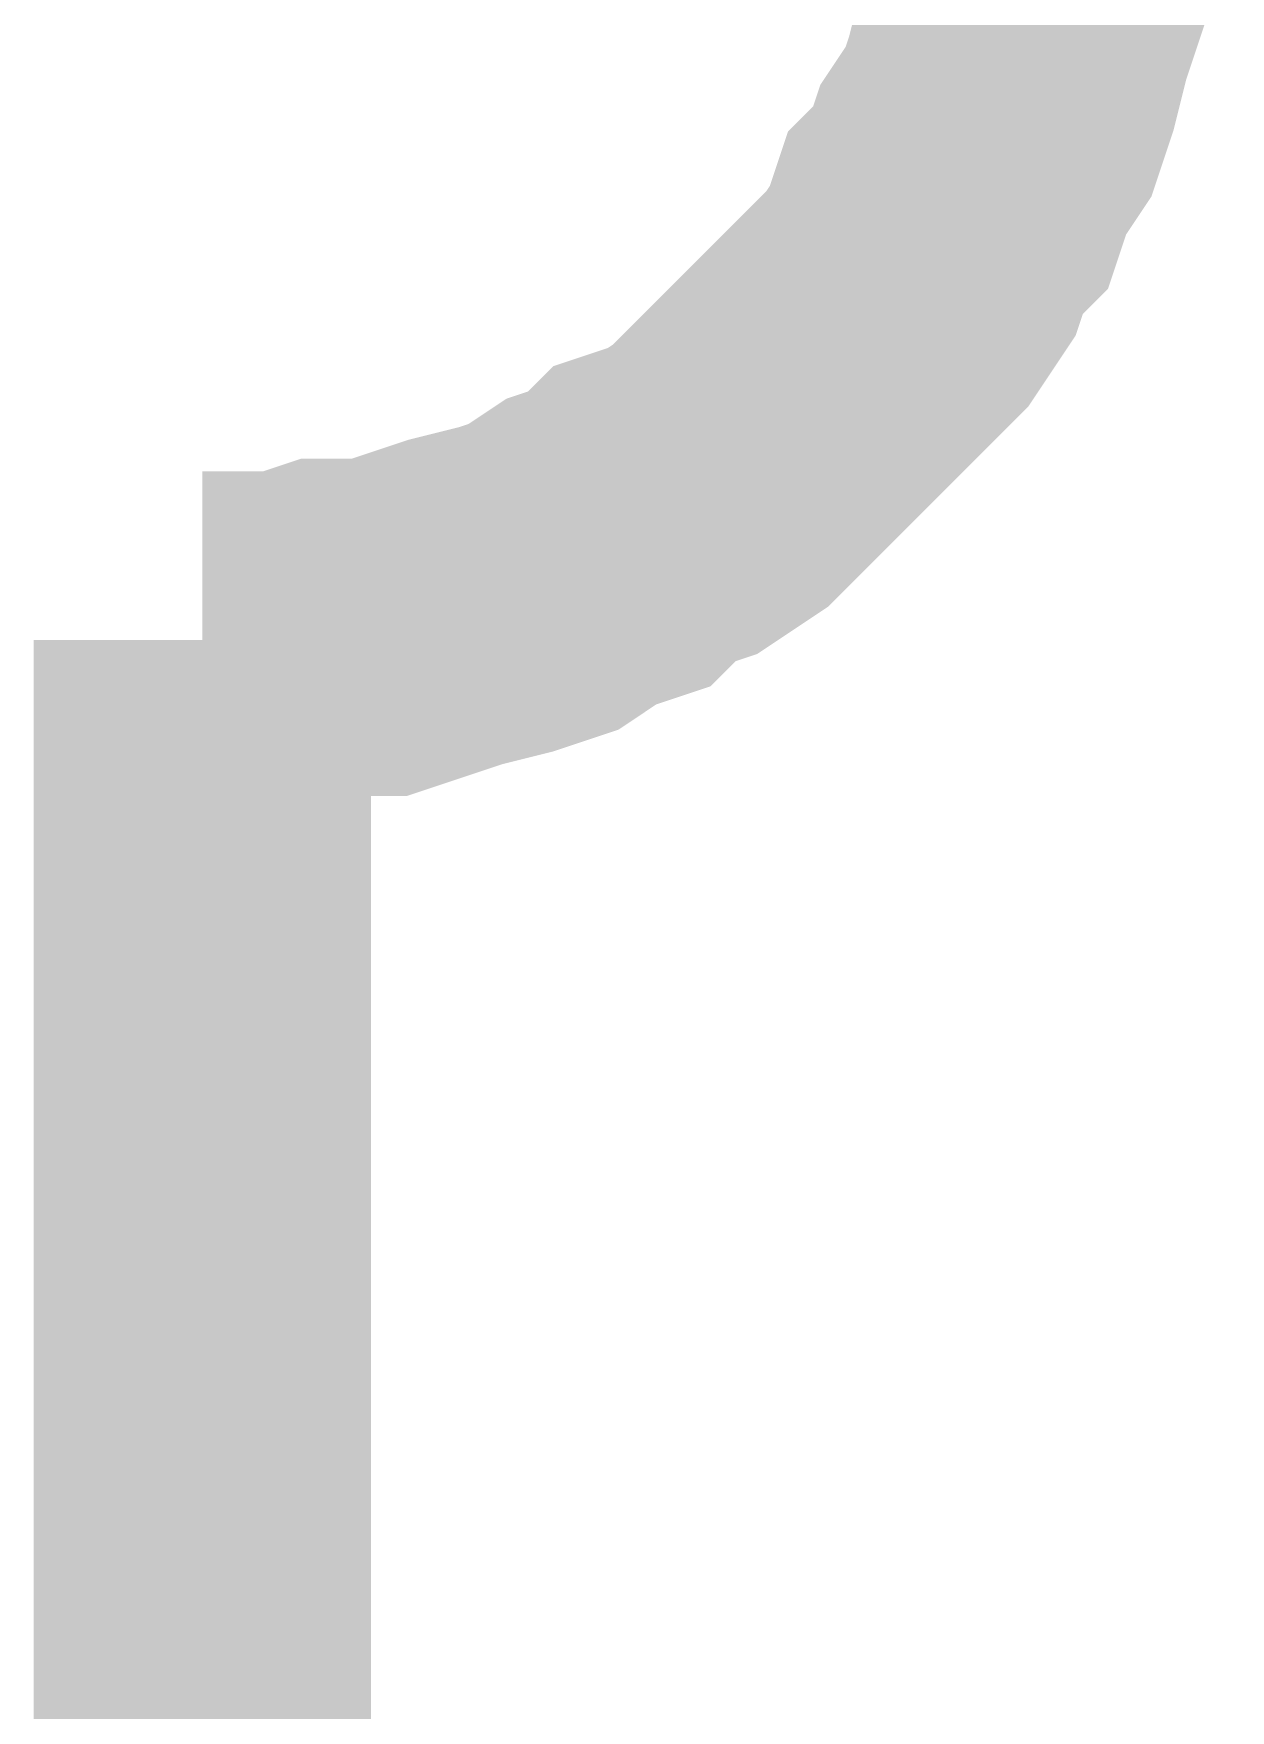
# Model space of a CAD drawing. Header units: inches. Extents: x 0 to 22.3, y 0 to 15.7.
# Drawn here: x 2.1941 to 2.236, y 3.8328 to 3.8914 of the extents above; entities that cross this region are included whole.
import ezdxf

# ---------------------------------------------------------------- set-up
doc = ezdxf.new("R2010")
doc.units = ezdxf.units.IN
doc.header["$MEASUREMENT"] = 0
doc.layers.add('Sheet', color=255, linetype='Continuous')

msp = doc.modelspace()

# ---------------------------------------------------------------- linework, layer by layer
at = {"layer": 'Sheet'}
for points in [[(2.20003, 3.870191, 0.0118, 0.0118, 0), (2.201798, 3.870191, 0.0118, 0.0118, 0), (2.203124, 3.870191, 0.0118, 0.0118, 0), (2.20445, 3.870633, 0.0118, 0.0118, 0), (2.206218, 3.870633, 0.0118, 0.0118, 0), (2.207544, 3.871075, 0.0118, 0.0118, 0), (2.208871, 3.871517, 0.0118, 0.0118, 0), (2.210639, 3.871959, 0.0118, 0.0118, 0), (2.211965, 3.872401, 0.0118, 0.0118, 0), (2.213291, 3.873285, 0.0118, 0.0118, 0), (2.214617, 3.873727, 0.0118, 0.0118, 0), (2.215501, 3.874611, 0.0118, 0.0118, 0), (2.216827, 3.875053, 0.0118, 0.0118, 0), (2.218153, 3.875938, 0.0118, 0.0118, 0), (2.219037, 3.876822, 0.0118, 0.0118, 0), (2.220364, 3.878148, 0.0118, 0.0118, 0), (2.221248, 3.879032, 0.0118, 0.0118, 0), (2.222132, 3.879916, 0.0118, 0.0118, 0), (2.223458, 3.881242, 0.0118, 0.0118, 0), (2.224342, 3.882126, 0.0118, 0.0118, 0), (2.225226, 3.883452, 0.0118, 0.0118, 0), (2.225668, 3.884778, 0.0118, 0.0118, 0), (2.226552, 3.885662, 0.0118, 0.0118, 0), (2.226994, 3.886988, 0.0118, 0.0118, 0), (2.227878, 3.888314, 0.0118, 0.0118, 0), (2.22832, 3.88964, 0.0118, 0.0118, 0), (2.228762, 3.891408, 0.0118, 0.0118, 0), (2.229204, 3.892734, 0.0118, 0.0118, 0), (2.229646, 3.89406, 0.0118, 0.0118, 0), (2.229646, 3.895828, 0.0118, 0.0118, 0), (2.230088, 3.897154, 0.0118, 0.0118, 0), (2.230088, 3.89848, 0.0118, 0.0118, 0)], [(2.20003, 3.870191, 0.0118, 0.0118, 0), (2.20003, 3.799913, 0.0118, 0.0118, 0)]]:
    msp.add_lwpolyline(points, format="xyseb", dxfattribs=at)

doc.saveas('drawing.dxf')
